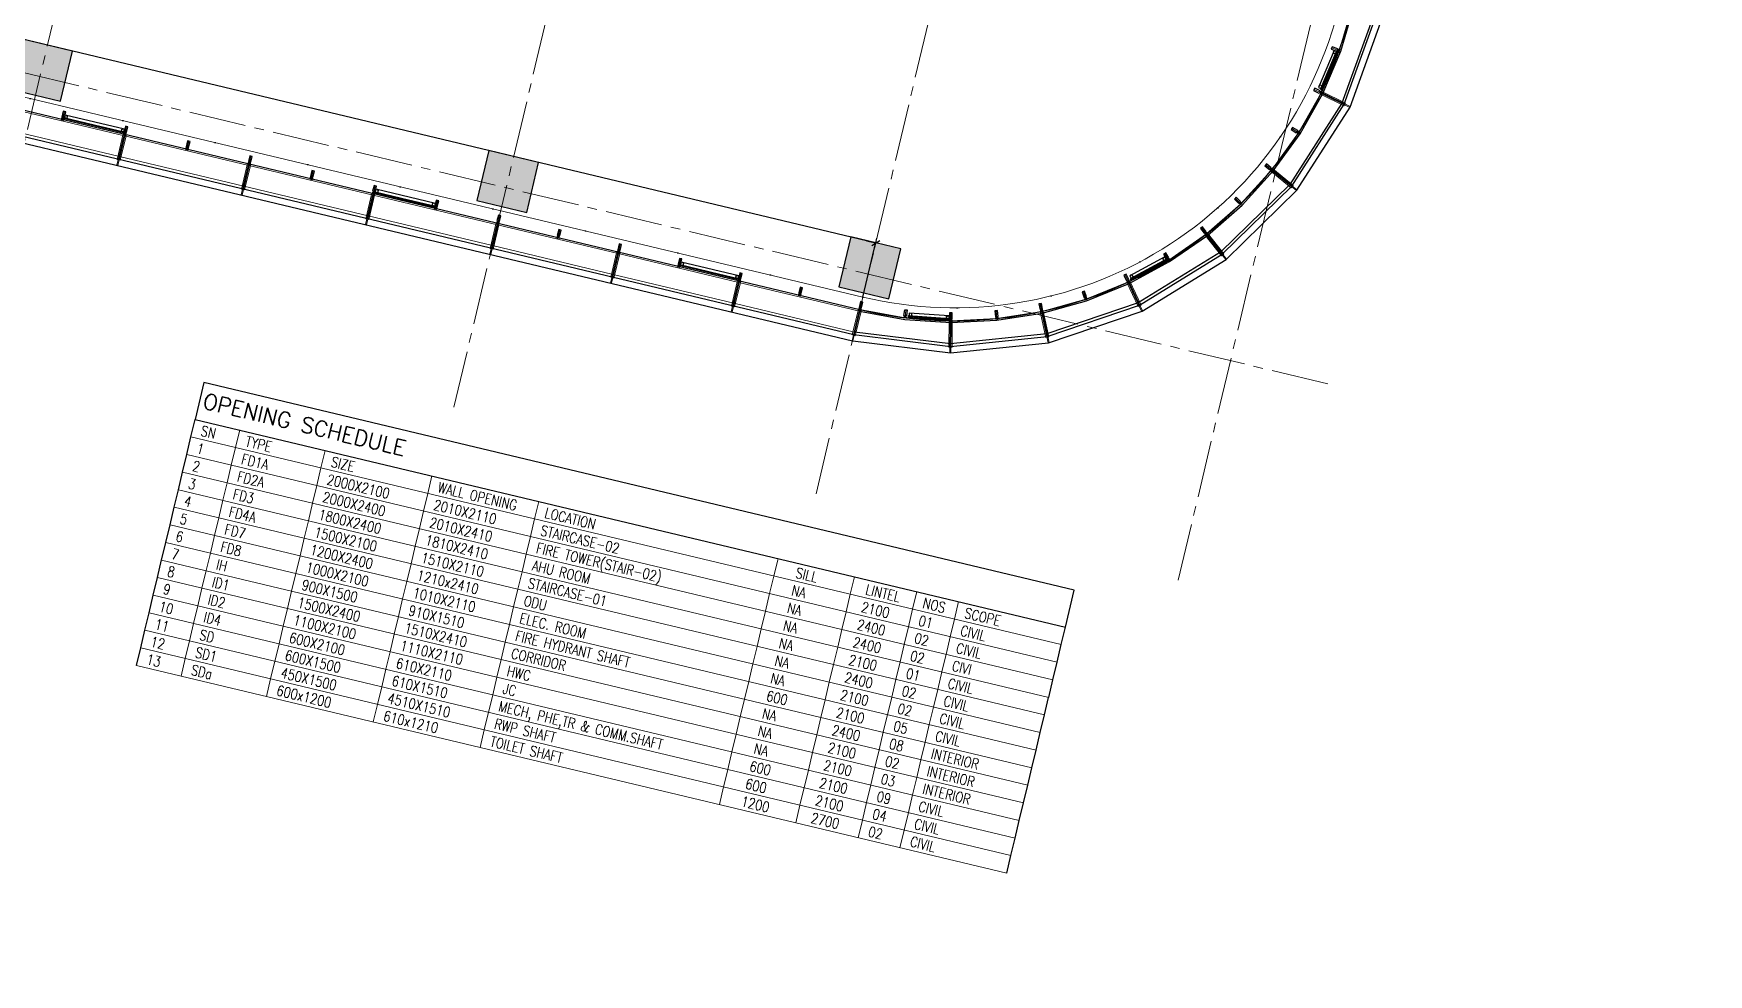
# Model space of a CAD drawing. Header units: millimetres. Extents: x 783817721 to 783927949, y 1443754877 to 1443839643.
# Drawn here: x 783886241 to 783925383, y 1443754877 to 1443776856 of the extents above; entities that cross this region are included whole.
import ezdxf

# ---------------------------------------------------------------- set-up
doc = ezdxf.new("R2010")
doc.units = ezdxf.units.MM
doc.header["$LTSCALE"] = 700
doc.header["$PDMODE"] = 32
doc.header["$PDSIZE"] = 0.35
for name, pattern in [('CENTER2', [28.575, 19.05, -3.175, 3.175, -3.175]), ('DASHED2', [0.375, 0.25, -0.125]), ('DOT2', [3.175, 0, -3.175]), ('x-1-002 base$0$B0703', [4.6875, 3.125, -1.5625])]:
    doc.linetypes.add(name, pattern=pattern)
doc.layers.get('0').update_dxf_attribs({"linetype": 'CONTINUOUS'})
doc.layers.get('Defpoints').update_dxf_attribs({"linetype": 'CONTINUOUS'})
for name, color, linetype, lineweight in [('2-004-Parking Entrance-section base$0$00ANNO-d', 9, 'CONTINUOUS', 5), ('A-GRID', 31, 'CENTER2', 5), ('A-SLAB', 5, 'CONTINUOUS', 9), ('x-1-002 base$0$28STRU-z', 8, 'x-1-002 base$0$B0703', 9), ('x-1-002 base$0$31EXFR', 7, 'CONTINUOUS', 25), ('x-1-002 base$0$31EXFR-a', 6, 'CONTINUOUS', 13)]:
    doc.layers.add(name, color=color, linetype=linetype, lineweight=lineweight)
for name, color, linetype in [('A-COL', 31, 'CONTINUOUS'), ('A-COL-HAT', 250, 'CONTINUOUS'), ('A-CONSTURCTION LINE HUB-04', 7, 'DASHED2'), ('A-DIM-GRID', 3, 'CONTINUOUS'), ('A-GLAZING', 1, 'CONTINUOUS'), ('A-TAG1', 2, 'CONTINUOUS'), ('A-UNS profile', 1, 'CONTINUOUS'), ('x-1-002 base$0$00DM50', 9, 'CONTINUOUS'), ('x-1-002 base$0$31 EXFR', 7, 'CONTINUOUS')]:
    doc.layers.add(name, color=color, linetype=linetype)
doc.layers.add('x-1-002 base$0$31EXFR-hlp', color=32, linetype='CONTINUOUS', plot=False)
doc.layers.add('x-1-002 base$0$41EXFI-hlp', color=32, linetype='CONTINUOUS', lineweight=18, plot=False)
doc.layers.add('x-1-003 base$0$43FLFI-$', color=32, linetype='CONTINUOUS', lineweight=18, plot=False)
doc.styles.add('ROMANS', font='romans.shx')
doc.dimstyles.new('A-DIM-GRID-100', dxfattribs={"dimscale": 100, "dimtxt": 3, "dimasz": 2.25, "dimexe": 0.18, "dimexo": 0, "dimgap": 0.75, "dimtad": 1, "dimdec": 0, "dimzin": 0, "dimdsep": 46, "dimtxsty": 'ROMANS', "dimblk": 'AR-DIM-ARROW', "dimcen": 2, "dimclrd": 256, "dimclre": 8, "dimclrt": 7, "dimaunit": 1, "dimadec": 0, "dimazin": 0, "dimtfac": 1, "dimtdec": 0, "dimtix": 1, "dimtofl": 0, "dimtmove": 2, "dimatfit": 3, "dimldrblk": 'AR-LED-ARROW', "dimfxl": 0.18, "dimtolj": 1, "dimtzin": 0, "dimlwd": -1, "dimlwe": -1, "dimarcsym": 0})

# ---------------------------------------------------------------- blocks, each defined once
blk = doc.blocks.new('DOOR TABLE')
for p, q in [((0, 0), (0, 349)), ((17279, 0), (17279, 349))]:
    blk.add_line(p, q)
at = {"lineweight": 0}
for p, q in [((884, 349), (884, 0)), ((2581, 349), (2581, 0)), ((4702, 349), (4702, 0)), ((6823, 349), (6823, 0)), ((11573, 349), (11573, 0)), ((13090, 349), (13090, 0)), ((14329, 349), (14329, 0)), ((15159, 349), (15159, 0)), ((0, 0), (17279, 0))]:
    blk.add_line(p, q, dxfattribs=at)
at = {"color": 6, "style": 'ROMANS', "width": 0.8}
for tag, p in [('SN', (164, 69)), ('DOORTYPE', (1052, 69)), ('SHUTTERSIZE', (2749, 69)), ('WALLOPENING', (4870, 69)), ('LOCATION', (6991, 69)), ('SILL', (11974, 68)), ('LINTEL', (13361, 68)), ('NOS', (14497, 69)), ('SCOPE', (15327, 69))]:
    blk.add_attdef(tag, p, '', height=200, dxfattribs=at)
blk = doc.blocks.new('col-2 -15')
at = {"layer": 'A-COL-HAT', "ltscale": 0.1}
h = blk.add_hatch(color=256, dxfattribs=at)
h.dxf.hatch_style = 1
h.paths.add_polyline_path([(64100, -450), (65300, -450), (65300, 750), (64100, 750)])
h = blk.add_hatch(color=256, dxfattribs=at)
h.dxf.hatch_style = 1
h.paths.add_polyline_path([(75300, -450), (76500, -450), (76500, 750), (75300, 750)])
h = blk.add_hatch(color=256, dxfattribs=at)
h.dxf.hatch_style = 1
h.paths.add_polyline_path([(84000, -450), (85200, -450), (85200, 750), (84000, 750)])
at = {"layer": 'A-COL', "color": 9, "linetype": 'DOT2'}
blk.add_lwpolyline([(84600, -550), (8700, -550, -0.414214), (-550, 8700), (-550, 34800, -0.414214), (8700, 44050), (84600, 44050, -0.414214), (93850, 34800), (93850, 8700, -0.414214)], format="xyb", close=True, dxfattribs=at)
at = {"layer": 'A-COL', "ltscale": 0.1}
for points in [[(64100, -450), (65300, -450), (65300, 750), (64100, 750)], [(75300, -450), (76500, -450), (76500, 750), (75300, 750)], [(84000, -450), (85200, -450), (85200, 750), (84000, 750)]]:
    blk.add_lwpolyline(points, close=True, dxfattribs=at)
at = {"layer": 'A-GRID', "color": 1, "ltscale": 0.1}
for p, q in [((64700, -5272), (64700, 48139)), ((75900, -5272), (75900, 48139)), ((84600, -5272), (84600, 48139)), ((93300, -5272), (93300, 48139)), ((-3711, 0), (95724, 0))]:
    blk.add_line(p, q, dxfattribs=at)
blk = doc.blocks.new('x-1-002 base$0$41_UNS_Mullion')
at = {"layer": 'x-1-002 base$0$31EXFR', "color": 8}
for points in [[(-30, -20), (30, -20), (30, 10), (-30, 10)], [(-11, -45), (-30, -45), (-30, -185), (30, -185), (30, -45), (11, -45), (11, -20), (-11, -20)]]:
    blk.add_lwpolyline(points, close=True, dxfattribs=at)
at = {"layer": 'x-1-002 base$0$41EXFI-hlp', "color": 8}
blk.add_lwpolyline([(0, 0), (0, -185)], dxfattribs=at)
blk = doc.blocks.new('x-1-002 base$0$41EXFI_Substucture area_corner')
at = {"layer": 'A-UNS profile', "color": 9}
for points in [[(10300, 0), (10300, 8), (10043, 2292), (9281, 4469), (8054, 6423), (6423, 8054), (4469, 9281), (2292, 10043), (8, 10300), (0, 10300)], [(10150, 0), (9896, 2259), (9145, 4404), (7936, 6328), (6328, 7936), (4404, 9145), (2259, 9896), (0, 10150)]]:
    blk.add_lwpolyline(points, dxfattribs=at)
blk = doc.blocks.new('x-1-002 base$0$41EXFI_Substucture area_full')
at = {"layer": 'A-UNS profile', "color": 9}
for points in [[(-2500, -36250), (73400, -36250)], [(-2500, -36400), (73400, -36400)]]:
    blk.add_lwpolyline(points, dxfattribs=at)
at = {"layer": 'A-UNS profile', "color": 9, "rotation": 270}
blk.add_blockref('x-1-002 base$0$41EXFI_Substucture area_corner', (73400, -26100), dxfattribs=at)
blk = doc.blocks.new('x-1-002 base$0$41_UNS_Mullion_OPENABLE_hiden')
at = {"layer": 'x-1-002 base$0$31EXFR', "color": 1}
for points in [[(989, 140), (989, 165), (11, 165), (11, 140)], [(32.5, 75), (32.5, 140), (57.5, 140), (94.5, 140), (94.5, 85), (72.5, 85), (72.5, 75)], [(967.5, 75), (967.5, 140), (32.5, 140), (32.5, 75)], [(967.5, 75), (967.5, 140), (905.5, 140), (905.5, 85), (917.5, 85), (917.5, 75)]]:
    blk.add_lwpolyline(points, close=True, dxfattribs=at)
blk = doc.blocks.new('x-1-002 base$0$grill separation_structure plan')
at = {"layer": 'x-1-002 base$0$28STRU-z'}
for points in [[(-37, 10), (-37, -608), (0, -608), (37, -608), (37, 10)], [(11, -1), (11, -740), (-11, -740), (-11, -1)]]:
    blk.add_lwpolyline(points, dxfattribs=at)
at = {"layer": 'x-1-002 base$0$31EXFR-a'}
blk.add_lwpolyline([(0, 0), (0, -608)], dxfattribs=at)
blk = doc.blocks.new('x-1-002 base$0$28_Stru_Catwalk supporting structure')
at = {"extrusion": (-1.56781e-07, 3.58305e-08, -1), "zscale": -1, "rotation": 282.8571474433816}
blk.add_blockref('x-1-002 base$0$grill separation_structure plan', (-93920, 6573, 0), dxfattribs=at)
at = {"extrusion": (1.42958e-07, -6.88876e-08, 1), "rotation": 64.28564787397642}
blk.add_blockref('x-1-002 base$0$grill separation_structure plan', (93213, 4552, 0), dxfattribs=at)
at = {"extrusion": (-1.22424e-07, 9.76689e-08, -1), "zscale": -1, "rotation": 308.5716462247811}
blk.add_blockref('x-1-002 base$0$grill separation_structure plan', (-92074, 2739, 0), dxfattribs=at)
at = {"extrusion": (-9.63636e-08, 1.20873e-07, -1), "zscale": -1, "rotation": 321.4287890087056}
blk.add_blockref('x-1-002 base$0$grill separation_structure plan', (-90560, 1226, 0), dxfattribs=at)
at = {"extrusion": (-6.61999e-08, 1.37501e-07, -1), "zscale": -1, "rotation": 334.2860738497369}
blk.add_blockref('x-1-002 base$0$grill separation_structure plan', (-88748, 87, 0), dxfattribs=at)
at = {"extrusion": (5.74171e-07, -2.51544e-06, -1), "zscale": -1, "rotation": 347.1356071141212}
blk.add_blockref('x-1-002 base$0$grill separation_structure plan', (-86727, -620, 0), dxfattribs=at)
at = {"xscale": -1}
for p in [(66940, -860), (69927, -860), (72913, -860), (75900, -860), (78800, -860), (81700, -860), (84600, -860)]:
    blk.add_blockref('x-1-002 base$0$grill separation_structure plan', p, dxfattribs=at)
at = {"rotation": 359.9999999999913}
blk.add_blockref('x-1-002 base$0$grill separation_structure plan', (84600, -860), dxfattribs=at)
blk = doc.blocks.new('x-1-002 base$0$31_Exfr_Catwalk')
at = {"layer": 'A-UNS profile', "color": 9, "extrusion": (1.63006e-07, -8.5566e-09, 1), "elevation": 0}
blk.add_lwpolyline([(94437, 6455), (93950, 6566), (94129, 7626), (94190, 8700), (94690, 8700)], close=True, dxfattribs=at)
at = {"layer": 'A-UNS profile', "color": 9, "extrusion": (1.54891e-07, -4.41085e-08, 1), "elevation": 0}
blk.add_lwpolyline([(93691, 4322), (93240, 4539), (93652, 5533), (93950, 6566), (94437, 6455)], close=True, dxfattribs=at)
at = {"layer": 'A-UNS profile', "color": 9, "extrusion": (1.39271e-07, -7.6544e-08, 1), "elevation": 0}
blk.add_lwpolyline([(92489, 2409), (92098, 2721), (92720, 3598), (93240, 4539), (93691, 4322)], close=True, dxfattribs=at)
at = {"layer": 'A-UNS profile', "color": 9, "extrusion": (1.17121e-07, -1.04319e-07, 1), "elevation": 0}
blk.add_lwpolyline([(90891, 811), (90579, 1202), (91381, 1919), (92098, 2721), (92489, 2409)], close=True, dxfattribs=at)
at = {"layer": 'A-UNS profile', "color": 9, "extrusion": (8.97071e-08, -1.26181e-07, 1), "elevation": 0}
blk.add_lwpolyline([(88978, -391), (88761, 60), (89702, 580), (90579, 1202), (90891, 811)], close=True, dxfattribs=at)
at = {"layer": 'A-UNS profile', "color": 9, "extrusion": (5.85224e-08, -1.41198e-07, 1), "elevation": 0}
blk.add_lwpolyline([(86845, -1137), (86734, -650), (87767, -352), (88761, 60), (88978, -391)], close=True, dxfattribs=at)
at = {"layer": 'A-UNS profile', "color": 9, "extrusion": (2.52067e-08, -1.48802e-07, 1), "elevation": 0}
blk.add_lwpolyline([(84600, -1390), (84600, -890), (85674, -830), (86734, -650), (86845, -1137)], close=True, dxfattribs=at)
at = {"layer": 'x-1-002 base$0$31EXFR-a', "color": 9, "elevation": 0}
for points in [[(63953, -890), (66940, -890), (66940, -1390), (63953, -1390)], [(66940, -890), (69927, -890), (69927, -1390), (66940, -1390)], [(69927, -890), (72913, -890), (72913, -1390), (69927, -1390)], [(72913, -890), (75900, -890), (75900, -1390), (72913, -1390)]]:
    blk.add_lwpolyline(points, close=True, dxfattribs=at)
at = {"layer": 'x-1-002 base$0$31EXFR-a', "color": 9}
for points in [[(75900, -890), (78800, -890), (78800, -1390), (75900, -1390)], [(78800, -890), (81700, -890), (81700, -1390), (78800, -1390)], [(81700, -890), (84600, -890), (84600, -1390), (81700, -1390)]]:
    blk.add_lwpolyline(points, close=True, dxfattribs=at)
blk = doc.blocks.new('*U53')
at = {"layer": 'A-GLAZING'}
for points in [[(1482, 140), (1482, 165), (11, 165), (11, 140)], [(32, 75), (32, 140), (57, 140), (94, 140), (94, 85), (72, 85), (72, 75)], [(32, 140), (1461, 140), (1461, 75), (32, 75)], [(1461, 75), (1461, 140), (1399, 140), (1399, 85), (1411, 85), (1411, 75)]]:
    blk.add_lwpolyline(points, close=True, dxfattribs=at)
at = {"layer": 'x-1-003 base$0$43FLFI-$'}
for p, q in [((0, 0), (0, 186)), ((1493, 0), (1493, 100))]:
    blk.add_line(p, q, dxfattribs=at)
blk = doc.blocks.new('*U54')
at = {"layer": 'A-GLAZING'}
for points in [[(1439, 140), (1439, 165), (11, 165), (11, 140)], [(32, 75), (32, 140), (57, 140), (94, 140), (94, 85), (72, 85), (72, 75)], [(32, 140), (1417, 140), (1417, 75), (32, 75)], [(1417, 75), (1417, 140), (1355, 140), (1355, 85), (1367, 85), (1367, 75)]]:
    blk.add_lwpolyline(points, close=True, dxfattribs=at)
at = {"layer": 'x-1-003 base$0$43FLFI-$'}
for p, q in [((0, 0), (0, 186)), ((1450, 0), (1450, 100))]:
    blk.add_line(p, q, dxfattribs=at)
blk = doc.blocks.new('A$Ce1eada2b')
at = {"layer": 'x-1-002 base$0$00DM50'}
blk.add_lwpolyline([(56492, -20136), (56118, -19667)], dxfattribs=at)
at = {"layer": 'x-1-002 base$0$31EXFR-a', "color": 9}
blk.add_lwpolyline([(-25736, -21751), (50164, -21751), (51233, -21691), (52289, -21511), (53318, -21215), (54308, -20805), (55245, -20287), (56118, -19667), (56917, -18954), (57630, -18155), (58250, -17282), (58768, -16344), (59178, -15355), (59475, -14326), (59654, -13270), (59714, -12201), (59714, 13899), (59654, 14969), (59475, 16024), (59178, 17053), (58768, 18043), (58250, 18980)], dxfattribs=at)
at = {"layer": 'x-1-002 base$0$31EXFR-hlp'}
blk.add_lwpolyline([(-25736, -21751), (50164, -21751, 0.414214), (59714, -12201), (59714, 13899, 0.414214), (50164, 23449), (-25736, 23449, 0.414214), (-35286, 13899), (-35286, -12201, 0.414214)], format="xyb", close=True, dxfattribs=at)
at = {"color": 9}
blk.add_blockref('x-1-002 base$0$41EXFI_Substucture area_full', (-23236, 13899), dxfattribs=at)
for p, rotation in [((59470, -13249), 260.3574893297193), ((56786, -18823), 221.7852653304179), ((52248, -21331), 189.642510702342)]:
    blk.add_blockref('x-1-002 base$0$41_UNS_Mullion_OPENABLE_hiden', p, dxfattribs=dict(rotation=rotation))
at = {"xscale": -0.9999999999999999, "rotation": 180}
for name, p in [('*U53', (31011, -21566)), ('*U53', (38477, -21566)), ('*U54', (45814, -21566))]:
    blk.add_blockref(name, p, dxfattribs=at)
at = {"layer": 'x-1-002 base$0$00DM50'}
blk.add_blockref('x-1-002 base$0$28_Stru_Catwalk supporting structure', (-34436, -20901), dxfattribs=at)
at = {"layer": 'x-1-002 base$0$31 EXFR'}
blk.add_blockref('x-1-002 base$0$31_Exfr_Catwalk', (-34436, -20901), dxfattribs=at)
at = {"layer": 'x-1-002 base$0$31EXFR'}
for p, rotation in [((59654, -13270), 263.571428588767), ((59475, -14326), 257.1428571606432), ((59178, -15355), 250.7142857317997), ((58768, -16344), 244.2857143019912), ((58250, -17282), 237.9487500385655), ((57630, -18155), 231.4285714502694), ((56917, -18954), 225.056698022737), ((56118, -19667), 218.5714285916632), ((55245, -20287), 212.185481645184), ((54308, -20805), 205.7142857294614), ((53327, -21212), 199.2951691906977), ((52289, -21511), 192.8571428770033), ((31011, -21751), 179.9999999994831), ((32504, -21751), 179.9999999994831), ((33997, -21751), 179.9999999994831), ((35491, -21751), 179.9999999994831), ((36984, -21751), 179.9999999994831), ((38477, -21751), 179.9999999994831), ((39971, -21751), 179.9999999994831), ((41464, -21751), 179.9999999994831), ((42914, -21751), 179.9999999994831), ((44364, -21751), 179.9999999994831), ((45814, -21751), 179.9999999994831), ((47264, -21751), 179.9999999994831), ((48714, -21751), 179.9999999994831), ((50164, -21751), 179.9999999994831), ((50164, -21751), 180.0000000177071)]:
    blk.add_blockref('x-1-002 base$0$41_UNS_Mullion', p, dxfattribs=dict(at, rotation=rotation))
at = {"layer": 'x-1-002 base$0$31EXFR', "xscale": -1, "rotation": 186.4285714459906}
blk.add_blockref('x-1-002 base$0$41_UNS_Mullion', (51233, -21691), dxfattribs=at)
blk = doc.blocks.new('AR-DIM-ARROW')
for p, q in [((-1, 0), (0, 0)), ((0, -0.5), (0, 0.5))]:
    blk.add_line(p, q)
at = {"color": 6}
blk.add_line((-0.35, -0.35), (0.35, 0.35), dxfattribs=at)
blk = doc.blocks.new('*D437')
at = {"layer": 'A-DIM-GRID', "color": 8, "transparency": 16777216}
for p, q in [((783831794, 1443788312), (783832100, 1443789594)), ((783905622, 1443770700), (783905928, 1443771982))]:
    blk.add_line(p, q, dxfattribs=at)
at = {"layer": 'A-DIM-GRID', "transparency": 16777216}
blk.add_line((783905705, 1443772017), (783832315, 1443789524), dxfattribs=at)
at = {"layer": 'Defpoints', "color": 0, "transparency": 16777216}
for p in [(783832096, 1443789577), (783831794, 1443788312, 0), (783905622, 1443770700, 0)]:
    blk.add_point(p, dxfattribs=at)
at = {"layer": 'A-DIM-GRID', "transparency": 16777216, "xscale": 225, "yscale": 225, "zscale": 225}
for p, rotation in [((783832096, 1443789577), 166.5826444062369), ((783905924, 1443771965), 346.5826444062369)]:
    blk.add_blockref('AR-DIM-ARROW', p, dxfattribs=dict(at, rotation=rotation))
at = {"layer": 'A-DIM-GRID', "color": 7, "transparency": 16777216, "insert": (783869062, 1443780989), "char_height": 300, "attachment_point": 5, "rotation": 346.5826, "style": 'ROMANS'}
blk.add_mtext('\\A1;75900', dxfattribs=at)
blk = doc.blocks.new('AR-LED-ARROW')
for p, q in [((0, 0), (-1, 0)), ((-0.35, 0.35), (-0.38, 0.33)), ((0, 0), (-0.38, 0.33)), ((0, 0), (-0.38, -0.33)), ((0, 0), (-0.35, 0.35)), ((0, 0), (-0.35, -0.35)), ((-0.35, -0.35), (-0.38, -0.33))]:
    blk.add_line(p, q)

msp = doc.modelspace()

# ---------------------------------------------------------------- hatches: boundary and pattern name
at = {"layer": 'A-CONSTURCTION LINE HUB-04'}
h = msp.add_hatch(dxfattribs=at)
h.set_pattern_fill('ANGLE', color=1)
h.set_pattern_definition([(346.582603, (783811518.044, 1443793817.24), (1.6208222, 6.7943477), [5.08, -1.905]), (76.582603, (783811518.044, 1443793817.24), (-6.7943477, 1.6208222), [5.08, -1.905])])
edge = h.paths.add_edge_path()
edge.add_line((783922615.3, 1443754877.3), (783901895.9, 1443759820))

# ---------------------------------------------------------------- linework, layer by layer
at = {"layer": 'A-SLAB', "elevation": 0}
msp.add_lwpolyline([(783905622.4, 1443770700), (783831794.1, 1443788312.1, -0.4142136), (783824942.9, 1443799456), (783830999.2, 1443824843.6, -0.4142136), (783842143.2, 1443831694.7), (783915971.5, 1443814082.7, -0.4142136), (783922822.6, 1443802938.8), (783916766.3, 1443777551.2, -0.4142136)], format="xyb", close=True, dxfattribs=at)
at = {"layer": 'A-TAG1', "elevation": 0}
msp.add_lwpolyline([(783890018.5, 1443767843.2), (783910355.7, 1443762991.6), (783910562, 1443763856.5), (783890224.8, 1443768708)], close=True, dxfattribs=at)

# ---------------------------------------------------------------- block references
at = {"layer": '2-004-Parking Entrance-section base$0$00ANNO-d', "rotation": 346.5826406504963}
msp.add_blockref('A$Ce1eada2b', (783861805.1, 1443803205.5, 0), dxfattribs=at)
at = {"layer": 'A-COL', "rotation": 346.5826406508676}
msp.add_blockref('col-2 -15', (783823459.1, 1443790865.8, 0), dxfattribs=at)
at = {"layer": 'A-TAG1', "xscale": 1.209999999999999, "yscale": 1.209999999999999, "zscale": 1.209999999999999, "rotation": 346.5826028830894}
for p, values in [((783889920.5, 1443767432.6, 0), {'SN': 'SN', 'DOORTYPE': 'TYPE', 'SHUTTERSIZE': 'SIZE', 'WALLOPENING': 'WALL OPENING', 'LOCATION': 'LOCATION', 'SILL': 'SILL', 'LINTEL': 'LINTEL', 'NOS': 'NOS', 'SCOPE': 'SCOPE'}), ((783889822.6, 1443767022, 0), {'SN': '1', 'DOORTYPE': 'FD1A', 'SHUTTERSIZE': '2000X2100', 'WALLOPENING': '2010X2110', 'LOCATION': 'STAIRCASE-02', 'SILL': 'NA', 'LINTEL': '2100', 'NOS': '01', 'SCOPE': 'CIVIL'}), ((783889724.6, 1443766611.4, 0), {'SN': '2', 'DOORTYPE': 'FD2A', 'SHUTTERSIZE': '2000X2400', 'WALLOPENING': '2010X2410', 'LOCATION': 'FIRE TOWER(STAIR-02)', 'SILL': 'NA', 'LINTEL': '2400', 'NOS': '02', 'SCOPE': 'CIVIL'}), ((783889626.7, 1443766200.9, 0), {'SN': '3', 'DOORTYPE': 'FD3', 'SHUTTERSIZE': '1800X2400', 'WALLOPENING': '1810X2410', 'LOCATION': 'AHU ROOM', 'SILL': 'NA', 'LINTEL': '2400', 'NOS': '02', 'SCOPE': 'CIVI'}), ((783889528.7, 1443765790.3, 0), {'SN': '4', 'DOORTYPE': 'FD4A', 'SHUTTERSIZE': '1500X2100', 'WALLOPENING': '1510X2110', 'LOCATION': 'STAIRCASE-01', 'SILL': 'NA', 'LINTEL': '2100', 'NOS': '01', 'SCOPE': 'CIVIL'}), ((783889430.8, 1443765379.7, 0), {'SN': '5', 'DOORTYPE': 'FD7', 'SHUTTERSIZE': '1200X2400', 'WALLOPENING': '1210x2410', 'LOCATION': 'ODU', 'SILL': 'NA', 'LINTEL': '2400', 'NOS': '02', 'SCOPE': 'CIVIL'}), ((783889332.8, 1443764969.1, 0), {'SN': '6', 'DOORTYPE': 'FD8', 'SHUTTERSIZE': '1000X2100', 'WALLOPENING': '1010X2110', 'LOCATION': 'ELEC. ROOM', 'SILL': 'NA', 'LINTEL': '2100', 'NOS': '02', 'SCOPE': 'CIVIL'}), ((783889234.9, 1443764558.6, 0), {'SN': '7', 'DOORTYPE': 'IH', 'SHUTTERSIZE': '900X1500', 'WALLOPENING': '910X1510', 'LOCATION': 'FIRE HYDRANT SHAFT', 'SILL': '600', 'LINTEL': '2100', 'NOS': '05', 'SCOPE': 'CIVIL'}), ((783889136.9, 1443764148, 0), {'SN': '8', 'DOORTYPE': 'ID1', 'SHUTTERSIZE': '1500X2400', 'WALLOPENING': '1510X2410', 'LOCATION': 'CORRIDOR', 'SILL': 'NA', 'LINTEL': '2400', 'NOS': '08', 'SCOPE': 'INTERIOR'}), ((783889039, 1443763737.4, 0), {'SN': '9', 'DOORTYPE': 'ID2', 'SHUTTERSIZE': '1100X2100', 'WALLOPENING': '1110X2110', 'LOCATION': 'HWC', 'SILL': 'NA', 'LINTEL': '2100', 'NOS': '02', 'SCOPE': 'INTERIOR'}), ((783888941.1, 1443763326.8, 0), {'SN': '10', 'DOORTYPE': 'ID4', 'SHUTTERSIZE': '600X2100', 'WALLOPENING': '610X2110', 'LOCATION': 'JC', 'SILL': 'NA', 'LINTEL': '2100', 'NOS': '03', 'SCOPE': 'INTERIOR'}), ((783888843.1, 1443762916.2, 0), {'SN': '11', 'DOORTYPE': 'SD', 'SHUTTERSIZE': '600X1500', 'WALLOPENING': '610X1510', 'LOCATION': 'MECH, PHE,TR & COMM.SHAFT', 'SILL': '600', 'LINTEL': '2100', 'NOS': '09', 'SCOPE': 'CIVIL'}), ((783888745.2, 1443762505.7, 0), {'SN': '12', 'DOORTYPE': 'SD1', 'SHUTTERSIZE': '450X1500', 'WALLOPENING': '4510X1510', 'LOCATION': 'RWP SHAFT', 'SILL': '600', 'LINTEL': '2100', 'NOS': '04', 'SCOPE': 'CIVIL'}), ((783888647.2, 1443762095.1, 0), {'SN': '13', 'DOORTYPE': 'SDa', 'SHUTTERSIZE': '600x1200', 'WALLOPENING': '610x1210', 'LOCATION': 'TOILET SHAFT', 'SILL': '1200', 'LINTEL': '2700', 'NOS': '02', 'SCOPE': 'CIVIL'})]:
    msp.add_blockref('DOOR TABLE', p, dxfattribs=at).add_auto_attribs(values)

# ---------------------------------------------------------------- texts
at = {"layer": 'A-TAG1', "insert": (783890256.4, 1443768461.8, 0), "char_height": 363, "attachment_point": 1, "rotation": 346.5826, "style": 'ROMANS'}
msp.add_mtext_dynamic_manual_height_columns('OPENING SCHEDULE', width=10473.155, gutter_width=1.21, heights=[0], dxfattribs=at)

# ---------------------------------------------------------------- dimensions: what is measured, and where the dimension line sits
at = {"layer": 'A-DIM-GRID'}
dim = msp.add_linear_dim(base=(783832095.7, 1443789576.6, 0), p1=(783905622.4, 1443770700, 0), p2=(783831794.1, 1443788312.1, 0), angle=346.58264, dimstyle='A-DIM-GRID-100', dxfattribs=at)
dim.commit()
dim.dimension.update_dxf_attribs({"geometry": '*D437', "text_midpoint": (783869062.1, 1443780989.4, 0)})

doc.saveas('drawing.dxf')
